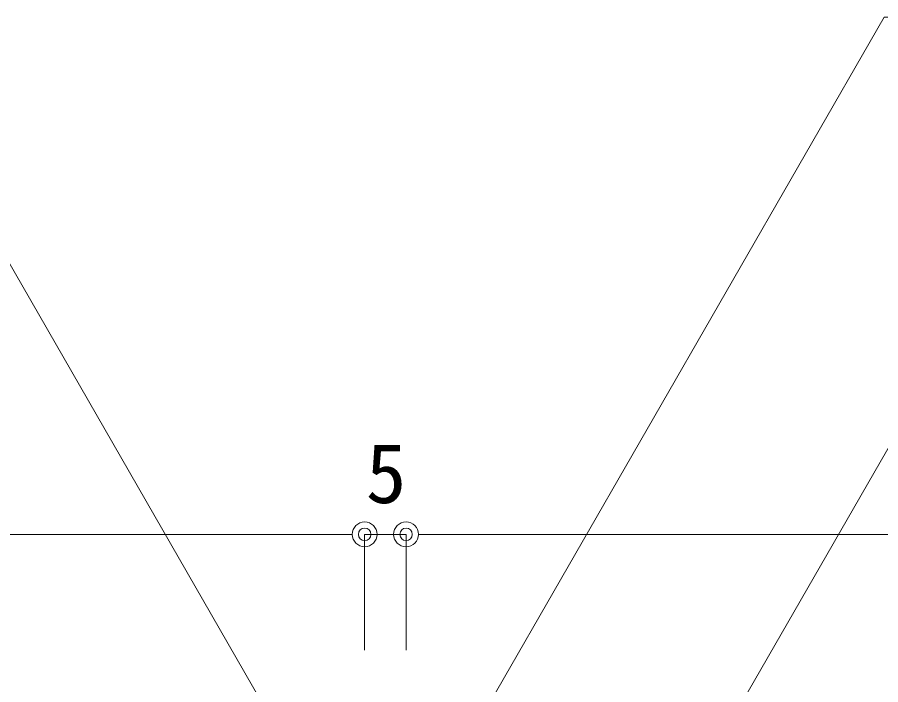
# Model space of a CAD drawing. Units: millimetres on the paper. Extents: x -401 to 401, y -279 to 279.
# Drawn here: x 212.26 to 247, y -39.58 to -12.73 of the extents above; entities that cross this region are included whole.
import ezdxf
from ezdxf.enums import TextEntityAlignment as Align

# ---------------------------------------------------------------- set-up
doc = ezdxf.new("R2010")
doc.units = ezdxf.units.MM
for name, color, linetype, lineweight in [('0-8_0-A11-寸法_詳細', 5, 'Continuous', 9), ('0-9_0', 7, 'Continuous', 9), ('0-A_A-B03-文字_書込_小', 7, 'Continuous', 9)]:
    doc.layers.add(name, color=color, linetype=linetype, lineweight=lineweight)
doc.styles.add('ＭＳ ゴシック', font='')
doc.styles.get('ＭＳ ゴシック').set_extended_font_data('MS Gothic')

# ---------------------------------------------------------------- blocks, each defined once
blk = doc.blocks.new('_Dot')
at = {"layer": '0-9_0'}
blk.add_line((-0.5, 0), (-1, 0), dxfattribs=at)
for radius in [0.5, 0.25]:
    blk.add_circle((0, 0), radius, dxfattribs=at)

msp = doc.modelspace()

# ---------------------------------------------------------------- linework, layer by layer
at = {"layer": '0-8_0-A11-寸法_詳細'}
for p, q in [((178.906, -33.531), (225.239, -33.531)), ((225.239, -33.531), (224.239, -33.531)), ((226.239, -38.185), (226.239, -33.531)), ((226.239, -38.185), (226.239, -33.531)), ((226.239, -33.531), (227.906, -33.531)), ((227.906, -38.185), (227.906, -33.531)), ((227.906, -38.185), (227.906, -33.531)), ((228.906, -33.531), (229.906, -33.531)), ((228.906, -33.531), (275.239, -33.531))]:
    msp.add_line(p, q, dxfattribs=at)
at = {"layer": '0-A_A-B03-文字_書込_小'}
for points in [[(231.245, -40.345), (247.139, -12.732), (285.743, -12.732)], [(224.721, -44.839), (208.828, -17.226), (169.447, -17.226)], [(234.218, -52.805), (252.038, -21.844), (293.541, -21.844)]]:
    msp.add_lwpolyline(points, dxfattribs=at)

# ---------------------------------------------------------------- block references
at = {"layer": '0-8_0-A11-寸法_詳細'}
msp.add_blockref('_Dot', (226.239, -33.531), dxfattribs=at)
msp.add_blockref('_Dot', (226.239, -33.531), dxfattribs=at)
at = {"layer": '0-8_0-A11-寸法_詳細', "rotation": 180}
msp.add_blockref('_Dot', (227.906, -33.531), dxfattribs=at)
msp.add_blockref('_Dot', (227.906, -33.531), dxfattribs=at)

# ---------------------------------------------------------------- texts
at = {"layer": '0-8_0-A11-寸法_詳細', "style": 'ＭＳ ゴシック'}
msp.add_text('5', height=2.405, dxfattribs=at).set_placement((226.286, -32.994), align=Align.BOTTOM_LEFT)

doc.saveas('drawing.dxf')
